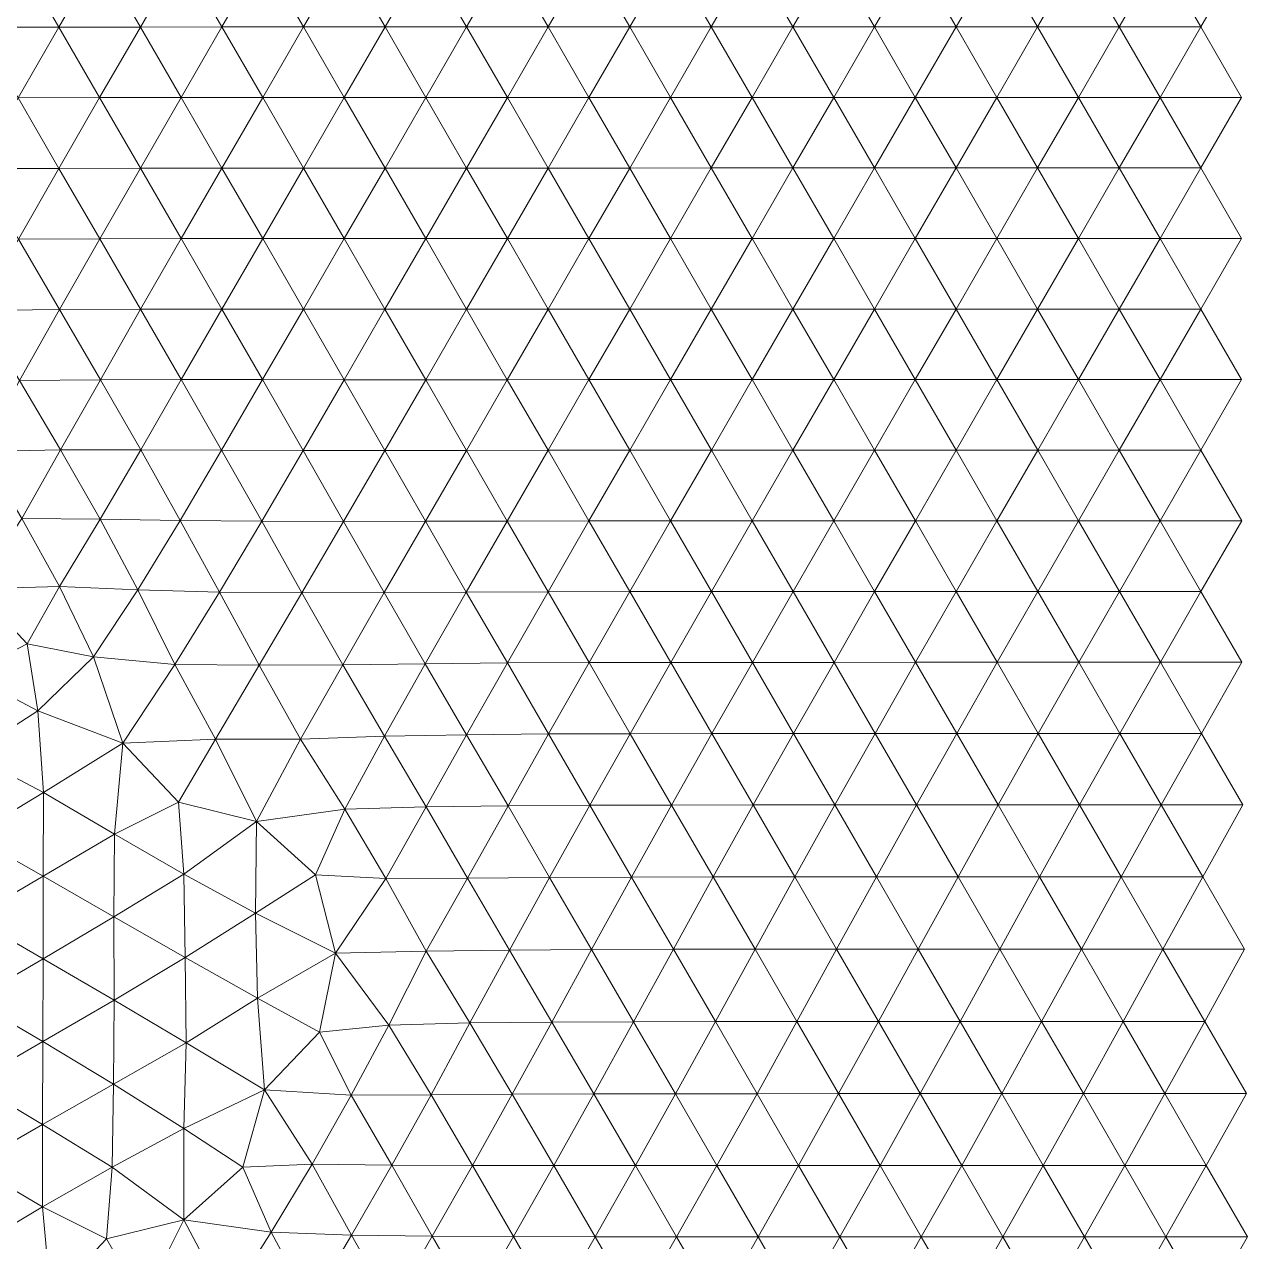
# Model space of a CAD drawing. Extents: x 1.2 to 53.9, y -43.5 to 3.2.
# Drawn here: x 49.934 to 52.938, y -37.553 to -34.563 of the extents above; entities that cross this region are included whole.
import ezdxf

# ---------------------------------------------------------------- set-up
doc = ezdxf.new("R2010")
doc.units = 0
doc.header["$MEASUREMENT"] = 0
doc.layers.add('layer', color=7, linetype='Continuous')

msp = doc.modelspace()

# ---------------------------------------------------------------- linework, layer by layer
at = {"layer": 'layer', "color": 47, "lineweight": 9}
for points in [[(50.0187, -34.57), (49.9184, -34.3967), (49.8183, -34.5704)], [(50.1188, -34.3965), (49.9184, -34.3967), (50.0187, -34.57)], [(50.219, -34.5697), (50.1188, -34.3965), (50.0187, -34.57)], [(50.3191, -34.3964), (50.1188, -34.3965), (50.219, -34.5697)], [(50.4193, -34.5696), (50.3191, -34.3964), (50.219, -34.5697)], [(50.5194, -34.3964), (50.3191, -34.3964), (50.4193, -34.5696)], [(50.6196, -34.5696), (50.5194, -34.3964), (50.4193, -34.5696)], [(50.7198, -34.3963), (50.5194, -34.3964), (50.6196, -34.5696)], [(50.82, -34.5695), (50.7198, -34.3963), (50.6196, -34.5696)], [(50.9201, -34.3963), (50.7198, -34.3963), (50.82, -34.5695)], [(51.0203, -34.5695), (50.9201, -34.3963), (50.82, -34.5695)], [(51.1205, -34.3963), (50.9201, -34.3963), (51.0203, -34.5695)], [(51.2206, -34.5695), (51.1205, -34.3963), (51.0203, -34.5695)], [(51.3208, -34.3963), (51.1205, -34.3963), (51.2206, -34.5695)], [(51.421, -34.5695), (51.3208, -34.3963), (51.2206, -34.5695)], [(51.5212, -34.3963), (51.3208, -34.3963), (51.421, -34.5695)], [(51.6213, -34.5695), (51.5212, -34.3963), (51.421, -34.5695)], [(51.7215, -34.3963), (51.5212, -34.3963), (51.6213, -34.5695)], [(51.8217, -34.5695), (51.7215, -34.3963), (51.6213, -34.5695)], [(51.9219, -34.3963), (51.7215, -34.3963), (51.8217, -34.5695)], [(52.022, -34.5695), (51.9219, -34.3963), (51.8217, -34.5695)], [(52.1222, -34.3963), (51.9219, -34.3963), (52.022, -34.5695)], [(52.2224, -34.5695), (52.1222, -34.3963), (52.022, -34.5695)], [(52.3226, -34.3963), (52.1222, -34.3963), (52.2224, -34.5695)], [(52.4227, -34.5695), (52.3226, -34.3963), (52.2224, -34.5695)], [(52.5229, -34.3963), (52.3226, -34.3963), (52.4227, -34.5695)], [(52.6231, -34.5695), (52.5229, -34.3963), (52.4227, -34.5695)], [(52.7233, -34.3963), (52.5229, -34.3963), (52.6231, -34.5695)], [(52.8234, -34.5695), (52.7233, -34.3963), (52.6231, -34.5695)], [(52.9236, -34.3963), (52.7233, -34.3963), (52.8234, -34.5695)], [(50.0187, -34.57), (49.8183, -34.5704), (49.9187, -34.7436)], [(50.119, -34.7432), (50.0187, -34.57), (49.9187, -34.7436)], [(50.219, -34.5697), (50.0187, -34.57), (50.119, -34.7432)], [(50.3192, -34.7429), (50.219, -34.5697), (50.119, -34.7432)], [(50.4193, -34.5696), (50.219, -34.5697), (50.3192, -34.7429)], [(50.5195, -34.7428), (50.4193, -34.5696), (50.3192, -34.7429)], [(50.6196, -34.5696), (50.4193, -34.5696), (50.5195, -34.7428)], [(50.7198, -34.7428), (50.6196, -34.5696), (50.5195, -34.7428)], [(50.82, -34.5695), (50.6196, -34.5696), (50.7198, -34.7428)], [(50.9201, -34.7427), (50.82, -34.5695), (50.7198, -34.7428)], [(51.0203, -34.5695), (50.82, -34.5695), (50.9201, -34.7427)], [(51.1205, -34.7427), (51.0203, -34.5695), (50.9201, -34.7427)], [(51.2206, -34.5695), (51.0203, -34.5695), (51.1205, -34.7427)], [(51.3208, -34.7427), (51.2206, -34.5695), (51.1205, -34.7427)], [(51.421, -34.5695), (51.2206, -34.5695), (51.3208, -34.7427)], [(51.5212, -34.7427), (51.421, -34.5695), (51.3208, -34.7427)], [(51.6213, -34.5695), (51.421, -34.5695), (51.5212, -34.7427)], [(51.7215, -34.7427), (51.6213, -34.5695), (51.5212, -34.7427)], [(51.8217, -34.5695), (51.6213, -34.5695), (51.7215, -34.7427)], [(51.9219, -34.7427), (51.8217, -34.5695), (51.7215, -34.7427)], [(52.022, -34.5695), (51.8217, -34.5695), (51.9219, -34.7427)], [(52.1222, -34.7427), (52.022, -34.5695), (51.9219, -34.7427)], [(52.2224, -34.5695), (52.022, -34.5695), (52.1222, -34.7427)], [(52.3226, -34.7427), (52.2224, -34.5695), (52.1222, -34.7427)], [(52.4227, -34.5695), (52.2224, -34.5695), (52.3226, -34.7427)], [(52.5229, -34.7427), (52.4227, -34.5695), (52.3226, -34.7427)], [(52.6231, -34.5695), (52.4227, -34.5695), (52.5229, -34.7427)], [(52.7233, -34.7427), (52.6231, -34.5695), (52.5229, -34.7427)], [(52.8234, -34.5695), (52.6231, -34.5695), (52.7233, -34.7427)], [(52.9236, -34.7427), (52.8234, -34.5695), (52.7233, -34.7427)], [(50.0192, -34.9168), (49.9187, -34.7436), (49.8191, -34.9176)], [(50.119, -34.7432), (49.9187, -34.7436), (50.0192, -34.9168)], [(50.2193, -34.9163), (50.119, -34.7432), (50.0192, -34.9168)], [(50.3192, -34.7429), (50.119, -34.7432), (50.2193, -34.9163)], [(50.4194, -34.9161), (50.3192, -34.7429), (50.2193, -34.9163)], [(50.5195, -34.7428), (50.3192, -34.7429), (50.4194, -34.9161)], [(50.6196, -34.916), (50.5195, -34.7428), (50.4194, -34.9161)], [(50.7198, -34.7428), (50.5195, -34.7428), (50.6196, -34.916)], [(50.8199, -34.916), (50.7198, -34.7428), (50.6196, -34.916)], [(50.9201, -34.7427), (50.7198, -34.7428), (50.8199, -34.916)], [(51.0203, -34.916), (50.9201, -34.7427), (50.8199, -34.916)], [(51.1205, -34.7427), (50.9201, -34.7427), (51.0203, -34.916)], [(51.2206, -34.916), (51.1205, -34.7427), (51.0203, -34.916)], [(51.3208, -34.7427), (51.1205, -34.7427), (51.2206, -34.916)], [(51.421, -34.916), (51.3208, -34.7427), (51.2206, -34.916)], [(51.5212, -34.7427), (51.3208, -34.7427), (51.421, -34.916)], [(51.6213, -34.9159), (51.5212, -34.7427), (51.421, -34.916)], [(51.7215, -34.7427), (51.5212, -34.7427), (51.6213, -34.9159)], [(51.8217, -34.9159), (51.7215, -34.7427), (51.6213, -34.9159)], [(51.9219, -34.7427), (51.7215, -34.7427), (51.8217, -34.9159)], [(52.022, -34.9159), (51.9219, -34.7427), (51.8217, -34.9159)], [(52.1222, -34.7427), (51.9219, -34.7427), (52.022, -34.9159)], [(52.2224, -34.9159), (52.1222, -34.7427), (52.022, -34.9159)], [(52.3226, -34.7427), (52.1222, -34.7427), (52.2224, -34.9159)], [(52.4227, -34.9159), (52.3226, -34.7427), (52.2224, -34.9159)], [(52.5229, -34.7427), (52.3226, -34.7427), (52.4227, -34.9159)], [(52.6231, -34.9159), (52.5229, -34.7427), (52.4227, -34.9159)], [(52.7233, -34.7427), (52.5229, -34.7427), (52.6231, -34.9159)], [(52.8234, -34.9159), (52.7233, -34.7427), (52.6231, -34.9159)], [(52.9236, -34.7427), (52.7233, -34.7427), (52.8234, -34.9159)], [(50.0192, -34.9168), (49.8191, -34.9176), (49.9197, -35.0908)], [(50.1195, -35.0899), (50.0192, -34.9168), (49.9197, -35.0908)], [(50.2193, -34.9163), (50.0192, -34.9168), (50.1195, -35.0899)], [(50.3195, -35.0895), (50.2193, -34.9163), (50.1195, -35.0899)], [(50.4194, -34.9161), (50.2193, -34.9163), (50.3195, -35.0895)], [(50.5195, -35.0893), (50.4194, -34.9161), (50.3195, -35.0895)], [(50.6196, -34.916), (50.4194, -34.9161), (50.5195, -35.0893)], [(50.7198, -35.0892), (50.6196, -34.916), (50.5195, -35.0893)], [(50.8199, -34.916), (50.6196, -34.916), (50.7198, -35.0892)], [(50.9201, -35.0892), (50.8199, -34.916), (50.7198, -35.0892)], [(51.0203, -34.916), (50.8199, -34.916), (50.9201, -35.0892)], [(51.1204, -35.0892), (51.0203, -34.916), (50.9201, -35.0892)], [(51.2206, -34.916), (51.0203, -34.916), (51.1204, -35.0892)], [(51.3208, -35.0892), (51.2206, -34.916), (51.1204, -35.0892)], [(51.421, -34.916), (51.2206, -34.916), (51.3208, -35.0892)], [(51.5212, -35.0892), (51.421, -34.916), (51.3208, -35.0892)], [(51.6213, -34.9159), (51.421, -34.916), (51.5212, -35.0892)], [(51.7215, -35.0892), (51.6213, -34.9159), (51.5212, -35.0892)], [(51.8217, -34.9159), (51.6213, -34.9159), (51.7215, -35.0892)], [(51.9219, -35.0892), (51.8217, -34.9159), (51.7215, -35.0892)], [(52.022, -34.9159), (51.8217, -34.9159), (51.9219, -35.0892)], [(52.1222, -35.0892), (52.022, -34.9159), (51.9219, -35.0892)], [(52.2224, -34.9159), (52.022, -34.9159), (52.1222, -35.0892)], [(52.3226, -35.0892), (52.2224, -34.9159), (52.1222, -35.0892)], [(52.4227, -34.9159), (52.2224, -34.9159), (52.3226, -35.0892)], [(52.5229, -35.0892), (52.4227, -34.9159), (52.3226, -35.0892)], [(52.6231, -34.9159), (52.4227, -34.9159), (52.5229, -35.0892)], [(52.7233, -35.0892), (52.6231, -34.9159), (52.5229, -35.0892)], [(52.8234, -34.9159), (52.6231, -34.9159), (52.7233, -35.0892)], [(52.9236, -35.0892), (52.8234, -34.9159), (52.7233, -35.0892)], [(50.0204, -35.2638), (49.9197, -35.0908), (49.8208, -35.2657)], [(50.1195, -35.0899), (49.9197, -35.0908), (50.0204, -35.2638)], [(50.2198, -35.2628), (50.1195, -35.0899), (50.0204, -35.2638)], [(50.3195, -35.0895), (50.1195, -35.0899), (50.2198, -35.2628)], [(50.4195, -35.2626), (50.3195, -35.0895), (50.2198, -35.2628)], [(50.5195, -35.0893), (50.3195, -35.0895), (50.4195, -35.2626)], [(50.6195, -35.2625), (50.5195, -35.0893), (50.4195, -35.2626)], [(50.7198, -35.0892), (50.5195, -35.0893), (50.6195, -35.2625)], [(50.8198, -35.2625), (50.7198, -35.0892), (50.6195, -35.2625)], [(50.9201, -35.0892), (50.7198, -35.0892), (50.8198, -35.2625)], [(51.0202, -35.2625), (50.9201, -35.0892), (50.8198, -35.2625)], [(51.1204, -35.0892), (50.9201, -35.0892), (51.0202, -35.2625)], [(51.2206, -35.2625), (51.1204, -35.0892), (51.0202, -35.2625)], [(51.3208, -35.0892), (51.1204, -35.0892), (51.2206, -35.2625)], [(51.421, -35.2624), (51.3208, -35.0892), (51.2206, -35.2625)], [(51.5212, -35.0892), (51.3208, -35.0892), (51.421, -35.2624)], [(51.6213, -35.2624), (51.5212, -35.0892), (51.421, -35.2624)], [(51.7215, -35.0892), (51.5212, -35.0892), (51.6213, -35.2624)], [(51.8217, -35.2624), (51.7215, -35.0892), (51.6213, -35.2624)], [(51.9219, -35.0892), (51.7215, -35.0892), (51.8217, -35.2624)], [(52.0221, -35.2624), (51.9219, -35.0892), (51.8217, -35.2624)], [(52.1222, -35.0892), (51.9219, -35.0892), (52.0221, -35.2624)], [(52.2224, -35.2624), (52.1222, -35.0892), (52.0221, -35.2624)], [(52.3226, -35.0892), (52.1222, -35.0892), (52.2224, -35.2624)], [(52.4228, -35.2624), (52.3226, -35.0892), (52.2224, -35.2624)], [(52.5229, -35.0892), (52.3226, -35.0892), (52.4228, -35.2624)], [(52.6231, -35.2624), (52.5229, -35.0892), (52.4228, -35.2624)], [(52.7233, -35.0892), (52.5229, -35.0892), (52.6231, -35.2624)], [(52.8235, -35.2624), (52.7233, -35.0892), (52.6231, -35.2624)], [(52.9236, -35.0892), (52.7233, -35.0892), (52.8235, -35.2624)], [(50.0204, -35.2638), (49.8208, -35.2657), (49.9226, -35.4381)], [(50.1208, -35.4361), (50.0204, -35.2638), (49.9226, -35.4381)], [(50.2198, -35.2628), (50.0204, -35.2638), (50.1208, -35.4361)], [(50.3196, -35.4357), (50.2198, -35.2628), (50.1208, -35.4361)], [(50.4195, -35.2626), (50.2198, -35.2628), (50.3196, -35.4357)], [(50.5192, -35.4358), (50.4195, -35.2626), (50.3196, -35.4357)], [(50.6195, -35.2625), (50.4195, -35.2626), (50.5192, -35.4358)], [(50.7194, -35.4359), (50.6195, -35.2625), (50.5192, -35.4358)], [(50.8198, -35.2625), (50.6195, -35.2625), (50.7194, -35.4359)], [(50.9198, -35.4359), (50.8198, -35.2625), (50.7194, -35.4359)], [(51.0202, -35.2625), (50.8198, -35.2625), (50.9198, -35.4359)], [(51.1203, -35.4359), (51.0202, -35.2625), (50.9198, -35.4359)], [(51.2206, -35.2625), (51.0202, -35.2625), (51.1203, -35.4359)], [(51.3208, -35.4358), (51.2206, -35.2625), (51.1203, -35.4359)], [(51.421, -35.2624), (51.2206, -35.2625), (51.3208, -35.4358)], [(51.5212, -35.4357), (51.421, -35.2624), (51.3208, -35.4358)], [(51.6213, -35.2624), (51.421, -35.2624), (51.5212, -35.4357)], [(51.7215, -35.4357), (51.6213, -35.2624), (51.5212, -35.4357)], [(51.8217, -35.2624), (51.6213, -35.2624), (51.7215, -35.4357)], [(51.9219, -35.4357), (51.8217, -35.2624), (51.7215, -35.4357)], [(52.0221, -35.2624), (51.8217, -35.2624), (51.9219, -35.4357)], [(52.1223, -35.4357), (52.0221, -35.2624), (51.9219, -35.4357)], [(52.2224, -35.2624), (52.0221, -35.2624), (52.1223, -35.4357)], [(52.3226, -35.4356), (52.2224, -35.2624), (52.1223, -35.4357)], [(52.4228, -35.2624), (52.2224, -35.2624), (52.3226, -35.4356)], [(52.523, -35.4356), (52.4228, -35.2624), (52.3226, -35.4356)], [(52.6231, -35.2624), (52.4228, -35.2624), (52.523, -35.4356)], [(52.7233, -35.4356), (52.6231, -35.2624), (52.523, -35.4356)], [(52.8235, -35.2624), (52.6231, -35.2624), (52.7233, -35.4356)], [(52.9237, -35.4356), (52.8235, -35.2624), (52.7233, -35.4356)], [(50.0233, -35.6083), (49.9226, -35.4381), (49.8295, -35.612)], [(50.1208, -35.4361), (49.9226, -35.4381), (50.0233, -35.6083)], [(50.2199, -35.6082), (50.1208, -35.4361), (50.0233, -35.6083)], [(50.3196, -35.4357), (50.1208, -35.4361), (50.2199, -35.6082)], [(50.4186, -35.609), (50.3196, -35.4357), (50.2199, -35.6082)], [(50.5192, -35.4358), (50.3196, -35.4357), (50.4186, -35.609)], [(50.6187, -35.6095), (50.5192, -35.4358), (50.4186, -35.609)], [(50.7194, -35.4359), (50.5192, -35.4358), (50.6187, -35.6095)], [(50.8193, -35.6096), (50.7194, -35.4359), (50.6187, -35.6095)], [(50.9198, -35.4359), (50.7194, -35.4359), (50.8193, -35.6096)], [(51.0199, -35.6095), (50.9198, -35.4359), (50.8193, -35.6096)], [(51.1203, -35.4359), (50.9198, -35.4359), (51.0199, -35.6095)], [(51.2205, -35.6093), (51.1203, -35.4359), (51.0199, -35.6095)], [(51.3208, -35.4358), (51.1203, -35.4359), (51.2205, -35.6093)], [(51.421, -35.6091), (51.3208, -35.4358), (51.2205, -35.6093)], [(51.5212, -35.4357), (51.3208, -35.4358), (51.421, -35.6091)], [(51.6214, -35.6091), (51.5212, -35.4357), (51.421, -35.6091)], [(51.7215, -35.4357), (51.5212, -35.4357), (51.6214, -35.6091)], [(51.8218, -35.609), (51.7215, -35.4357), (51.6214, -35.6091)], [(51.9219, -35.4357), (51.7215, -35.4357), (51.8218, -35.609)], [(52.0221, -35.609), (51.9219, -35.4357), (51.8218, -35.609)], [(52.1223, -35.4357), (51.9219, -35.4357), (52.0221, -35.609)], [(52.2225, -35.609), (52.1223, -35.4357), (52.0221, -35.609)], [(52.3226, -35.4356), (52.1223, -35.4357), (52.2225, -35.609)], [(52.4229, -35.609), (52.3226, -35.4356), (52.2225, -35.609)], [(52.523, -35.4356), (52.3226, -35.4356), (52.4229, -35.609)], [(52.6232, -35.609), (52.523, -35.4356), (52.4229, -35.609)], [(52.7233, -35.4356), (52.523, -35.4356), (52.6232, -35.609)], [(52.8236, -35.609), (52.7233, -35.4356), (52.6232, -35.609)], [(52.9237, -35.4356), (52.7233, -35.4356), (52.8236, -35.609)], [(50.0233, -35.6083), (49.8295, -35.612), (49.9281, -35.7766)], [(50.1203, -35.7785), (50.0233, -35.6083), (49.9281, -35.7766)], [(50.2199, -35.6082), (50.0233, -35.6083), (50.1203, -35.7785)], [(50.3171, -35.7816), (50.2199, -35.6082), (50.1203, -35.7785)], [(50.4186, -35.609), (50.2199, -35.6082), (50.3171, -35.7816)], [(50.5171, -35.7834), (50.4186, -35.609), (50.3171, -35.7816)], [(50.6187, -35.6095), (50.4186, -35.609), (50.5171, -35.7834)], [(50.7181, -35.7838), (50.6187, -35.6095), (50.5171, -35.7834)], [(50.8193, -35.6096), (50.6187, -35.6095), (50.7181, -35.7838)], [(50.9193, -35.7836), (50.8193, -35.6096), (50.7181, -35.7838)], [(51.0199, -35.6095), (50.8193, -35.6096), (50.9193, -35.7836)], [(51.1201, -35.7831), (51.0199, -35.6095), (50.9193, -35.7836)], [(51.2205, -35.6093), (51.0199, -35.6095), (51.1201, -35.7831)], [(51.3208, -35.7828), (51.2205, -35.6093), (51.1201, -35.7831)], [(51.421, -35.6091), (51.2205, -35.6093), (51.3208, -35.7828)], [(51.5213, -35.7826), (51.421, -35.6091), (51.3208, -35.7828)], [(51.6214, -35.6091), (51.421, -35.6091), (51.5213, -35.7826)], [(51.7217, -35.7825), (51.6214, -35.6091), (51.5213, -35.7826)], [(51.8218, -35.609), (51.6214, -35.6091), (51.7217, -35.7825)], [(51.9221, -35.7824), (51.8218, -35.609), (51.7217, -35.7825)], [(52.0221, -35.609), (51.8218, -35.609), (51.9221, -35.7824)], [(52.1224, -35.7824), (52.0221, -35.609), (51.9221, -35.7824)], [(52.2225, -35.609), (52.0221, -35.609), (52.1224, -35.7824)], [(52.3228, -35.7824), (52.2225, -35.609), (52.1224, -35.7824)], [(52.4229, -35.609), (52.2225, -35.609), (52.3228, -35.7824)], [(52.5232, -35.7824), (52.4229, -35.609), (52.3228, -35.7824)], [(52.6232, -35.609), (52.4229, -35.609), (52.5232, -35.7824)], [(52.7235, -35.7824), (52.6232, -35.609), (52.5232, -35.7824)], [(52.8236, -35.609), (52.6232, -35.609), (52.7235, -35.7824)], [(52.9239, -35.7824), (52.8236, -35.609), (52.7235, -35.7824)], [(50.0201, -35.9436), (49.9281, -35.7766), (49.8139, -35.9494)], [(50.1203, -35.7785), (49.9281, -35.7766), (50.0201, -35.9436)], [(50.2132, -35.9523), (50.1203, -35.7785), (50.0201, -35.9436)], [(50.3171, -35.7816), (50.1203, -35.7785), (50.2132, -35.9523)], [(50.4132, -35.9581), (50.3171, -35.7816), (50.2132, -35.9523)], [(50.5171, -35.7834), (50.3171, -35.7816), (50.4132, -35.9581)], [(50.6158, -35.9593), (50.5171, -35.7834), (50.4132, -35.9581)], [(50.7181, -35.7838), (50.5171, -35.7834), (50.6158, -35.9593)], [(50.8181, -35.9587), (50.7181, -35.7838), (50.6158, -35.9593)], [(50.9193, -35.7836), (50.7181, -35.7838), (50.8181, -35.9587)], [(51.0196, -35.9576), (50.9193, -35.7836), (50.8181, -35.9587)], [(51.1201, -35.7831), (50.9193, -35.7836), (51.0196, -35.9576)], [(51.2206, -35.9569), (51.1201, -35.7831), (51.0196, -35.9576)], [(51.3208, -35.7828), (51.1201, -35.7831), (51.2206, -35.9569)], [(51.4212, -35.9564), (51.3208, -35.7828), (51.2206, -35.9569)], [(51.5213, -35.7826), (51.3208, -35.7828), (51.4212, -35.9564)], [(51.6217, -35.9562), (51.5213, -35.7826), (51.4212, -35.9564)], [(51.7217, -35.7825), (51.5213, -35.7826), (51.6217, -35.9562)], [(51.8221, -35.9561), (51.7217, -35.7825), (51.6217, -35.9562)], [(51.9221, -35.7824), (51.7217, -35.7825), (51.8221, -35.9561)], [(52.0225, -35.9561), (51.9221, -35.7824), (51.8221, -35.9561)], [(52.1224, -35.7824), (51.9221, -35.7824), (52.0225, -35.9561)], [(52.2229, -35.956), (52.1224, -35.7824), (52.0225, -35.9561)], [(52.3228, -35.7824), (52.1224, -35.7824), (52.2229, -35.956)], [(52.4232, -35.956), (52.3228, -35.7824), (52.2229, -35.956)], [(52.5232, -35.7824), (52.3228, -35.7824), (52.4232, -35.956)], [(52.6236, -35.956), (52.5232, -35.7824), (52.4232, -35.956)], [(52.7235, -35.7824), (52.5232, -35.7824), (52.6236, -35.956)], [(52.8239, -35.956), (52.7235, -35.7824), (52.6236, -35.956)], [(52.9239, -35.7824), (52.7235, -35.7824), (52.8239, -35.956)], [(49.8139, -35.9494), (49.7969, -36.1595), (49.9408, -36.0848)], [(50.0201, -35.9436), (49.8139, -35.9494), (49.9408, -36.0848)], [(50.1038, -36.1162), (50.0201, -35.9436), (49.9408, -36.0848)], [(50.2132, -35.9523), (50.0201, -35.9436), (50.1038, -36.1162)], [(50.3038, -36.1352), (50.2132, -35.9523), (50.1038, -36.1162)], [(50.4132, -35.9581), (50.2132, -35.9523), (50.3038, -36.1352)], [(52.2229, -35.956), (52.0225, -35.9561), (52.1231, -36.13)], [(52.3235, -36.13), (52.2229, -35.956), (52.1231, -36.13)], [(52.4232, -35.956), (52.2229, -35.956), (52.3235, -36.13)], [(52.5238, -36.13), (52.4232, -35.956), (52.3235, -36.13)], [(52.6236, -35.956), (52.4232, -35.956), (52.5238, -36.13)], [(52.7242, -36.13), (52.6236, -35.956), (52.5238, -36.13)], [(52.8239, -35.956), (52.6236, -35.956), (52.7242, -36.13)], [(52.9245, -36.13), (52.8239, -35.956), (52.7242, -36.13)], [(50.5111, -36.1373), (50.4132, -35.9581), (50.3038, -36.1352)], [(50.6158, -35.9593), (50.4132, -35.9581), (50.5111, -36.1373)], [(50.716, -36.136), (50.6158, -35.9593), (50.5111, -36.1373)], [(50.8181, -35.9587), (50.6158, -35.9593), (50.716, -36.136)], [(50.9189, -36.1334), (50.8181, -35.9587), (50.716, -36.136)], [(51.0196, -35.9576), (50.8181, -35.9587), (50.9189, -36.1334)], [(51.1204, -36.1317), (51.0196, -35.9576), (50.9189, -36.1334)], [(51.2206, -35.9569), (51.0196, -35.9576), (51.1204, -36.1317)], [(51.3213, -36.1308), (51.2206, -35.9569), (51.1204, -36.1317)], [(51.4212, -35.9564), (51.2206, -35.9569), (51.3213, -36.1308)], [(51.5219, -36.1304), (51.4212, -35.9564), (51.3213, -36.1308)], [(51.6217, -35.9562), (51.4212, -35.9564), (51.5219, -36.1304)], [(51.7223, -36.1302), (51.6217, -35.9562), (51.5219, -36.1304)], [(51.8221, -35.9561), (51.6217, -35.9562), (51.7223, -36.1302)], [(51.9227, -36.1301), (51.8221, -35.9561), (51.7223, -36.1302)], [(52.0225, -35.9561), (51.8221, -35.9561), (51.9227, -36.1301)], [(52.1231, -36.13), (52.0225, -35.9561), (51.9227, -36.1301)], [(49.7969, -36.1595), (49.9669, -36.2494), (49.9408, -36.0848)], [(49.9408, -36.0848), (49.9669, -36.2494), (50.1038, -36.1162)], [(50.1038, -36.1162), (49.9669, -36.2494), (50.1757, -36.3284)], [(50.3038, -36.1352), (50.1038, -36.1162), (50.1757, -36.3284)], [(50.4037, -36.3187), (50.3038, -36.1352), (50.1757, -36.3284)], [(50.5111, -36.1373), (50.3038, -36.1352), (50.4037, -36.3187)], [(50.716, -36.136), (50.5111, -36.1373), (50.6126, -36.3186)], [(50.8185, -36.3113), (50.716, -36.136), (50.6126, -36.3186)], [(50.9189, -36.1334), (50.716, -36.136), (50.8185, -36.3113)], [(51.0204, -36.3078), (50.9189, -36.1334), (50.8185, -36.3113)], [(51.1204, -36.1317), (50.9189, -36.1334), (51.0204, -36.3078)], [(51.2215, -36.3061), (51.1204, -36.1317), (51.0204, -36.3078)], [(51.3213, -36.1308), (51.1204, -36.1317), (51.2215, -36.3061)], [(51.4223, -36.3053), (51.3213, -36.1308), (51.2215, -36.3061)], [(51.5219, -36.1304), (51.3213, -36.1308), (51.4223, -36.3053)], [(51.6229, -36.3049), (51.5219, -36.1304), (51.4223, -36.3053)], [(51.7223, -36.1302), (51.5219, -36.1304), (51.6229, -36.3049)], [(51.8233, -36.3047), (51.7223, -36.1302), (51.6229, -36.3049)], [(51.9227, -36.1301), (51.7223, -36.1302), (51.8233, -36.3047)], [(52.0237, -36.3047), (51.9227, -36.1301), (51.8233, -36.3047)], [(52.1231, -36.13), (51.9227, -36.1301), (52.0237, -36.3047)], [(52.2241, -36.3046), (52.1231, -36.13), (52.0237, -36.3047)], [(52.3235, -36.13), (52.1231, -36.13), (52.2241, -36.3046)], [(52.4244, -36.3046), (52.3235, -36.13), (52.2241, -36.3046)], [(52.5238, -36.13), (52.3235, -36.13), (52.4244, -36.3046)], [(52.6248, -36.3046), (52.5238, -36.13), (52.4244, -36.3046)], [(52.7242, -36.13), (52.5238, -36.13), (52.6248, -36.3046)], [(52.8251, -36.3046), (52.7242, -36.13), (52.6248, -36.3046)], [(52.9245, -36.13), (52.7242, -36.13), (52.8251, -36.3046)], [(49.7969, -36.1595), (49.8018, -36.3556), (49.9669, -36.2494)], [(50.6126, -36.3186), (50.5111, -36.1373), (50.4037, -36.3187)], [(49.9669, -36.2494), (49.8018, -36.3556), (49.9811, -36.4499)], [(49.9669, -36.2494), (49.9811, -36.4499), (50.1757, -36.3284)], [(50.8185, -36.3113), (50.6126, -36.3186), (50.7212, -36.4908)], [(50.9211, -36.4849), (50.8185, -36.3113), (50.7212, -36.4908)], [(51.0204, -36.3078), (50.8185, -36.3113), (50.9211, -36.4849)], [(51.122, -36.4825), (51.0204, -36.3078), (50.9211, -36.4849)], [(51.2215, -36.3061), (51.0204, -36.3078), (51.122, -36.4825)], [(51.323, -36.4812), (51.2215, -36.3061), (51.122, -36.4825)], [(51.4223, -36.3053), (51.2215, -36.3061), (51.323, -36.4812)], [(51.5238, -36.4806), (51.4223, -36.3053), (51.323, -36.4812)], [(51.6229, -36.3049), (51.4223, -36.3053), (51.5238, -36.4806)], [(51.7243, -36.4803), (51.6229, -36.3049), (51.5238, -36.4806)], [(51.8233, -36.3047), (51.6229, -36.3049), (51.7243, -36.4803)], [(51.9248, -36.4802), (51.8233, -36.3047), (51.7243, -36.4803)], [(52.0237, -36.3047), (51.8233, -36.3047), (51.9248, -36.4802)], [(52.1252, -36.4801), (52.0237, -36.3047), (51.9248, -36.4802)], [(52.2241, -36.3046), (52.0237, -36.3047), (52.1252, -36.4801)], [(52.3255, -36.4801), (52.2241, -36.3046), (52.1252, -36.4801)], [(52.4244, -36.3046), (52.2241, -36.3046), (52.3255, -36.4801)], [(52.5259, -36.4801), (52.4244, -36.3046), (52.3255, -36.4801)], [(52.6248, -36.3046), (52.4244, -36.3046), (52.5259, -36.4801)], [(52.7262, -36.4801), (52.6248, -36.3046), (52.5259, -36.4801)], [(52.8251, -36.3046), (52.6248, -36.3046), (52.7262, -36.4801)], [(52.9265, -36.4801), (52.8251, -36.3046), (52.7262, -36.4801)], [(50.1757, -36.3284), (49.9811, -36.4499), (50.1552, -36.5521)], [(50.1757, -36.3284), (50.1552, -36.5521), (50.3131, -36.4738)], [(50.4037, -36.3187), (50.1757, -36.3284), (50.3131, -36.4738)], [(50.5039, -36.5208), (50.4037, -36.3187), (50.3131, -36.4738)], [(50.6126, -36.3186), (50.4037, -36.3187), (50.5039, -36.5208)], [(50.7212, -36.4908), (50.6126, -36.3186), (50.5039, -36.5208)], [(49.8018, -36.3556), (49.8055, -36.5561), (49.9811, -36.4499)], [(49.9811, -36.4499), (49.8055, -36.5561), (49.9804, -36.6551)], [(49.9811, -36.4499), (49.9804, -36.6551), (50.1552, -36.5521)], [(50.3131, -36.4738), (50.1552, -36.5521), (50.3262, -36.6502)], [(50.3131, -36.4738), (50.3262, -36.6502), (50.5039, -36.5208)], [(50.7212, -36.4908), (50.5039, -36.5208), (50.649, -36.652)], [(50.8219, -36.6614), (50.7212, -36.4908), (50.649, -36.652)], [(50.9211, -36.4849), (50.7212, -36.4908), (50.8219, -36.6614)], [(51.0225, -36.6601), (50.9211, -36.4849), (50.8219, -36.6614)], [(51.122, -36.4825), (50.9211, -36.4849), (51.0225, -36.6601)], [(51.2241, -36.6584), (51.122, -36.4825), (51.0225, -36.6601)], [(51.323, -36.4812), (51.122, -36.4825), (51.2241, -36.6584)], [(51.4253, -36.6575), (51.323, -36.4812), (51.2241, -36.6584)], [(51.5238, -36.4806), (51.323, -36.4812), (51.4253, -36.6575)], [(51.626, -36.657), (51.5238, -36.4806), (51.4253, -36.6575)], [(51.7243, -36.4803), (51.5238, -36.4806), (51.626, -36.657)], [(51.8265, -36.6568), (51.7243, -36.4803), (51.626, -36.657)], [(51.9248, -36.4802), (51.7243, -36.4803), (51.8265, -36.6568)], [(52.0269, -36.6567), (51.9248, -36.4802), (51.8265, -36.6568)], [(52.1252, -36.4801), (51.9248, -36.4802), (52.0269, -36.6567)], [(52.2272, -36.6567), (52.1252, -36.4801), (52.0269, -36.6567)], [(52.3255, -36.4801), (52.1252, -36.4801), (52.2272, -36.6567)], [(52.4276, -36.6567), (52.3255, -36.4801), (52.2272, -36.6567)], [(52.5259, -36.4801), (52.3255, -36.4801), (52.4276, -36.6567)], [(52.6279, -36.6567), (52.5259, -36.4801), (52.4276, -36.6567)], [(52.7262, -36.4801), (52.5259, -36.4801), (52.6279, -36.6567)], [(52.8282, -36.6567), (52.7262, -36.4801), (52.6279, -36.6567)], [(52.9265, -36.4801), (52.7262, -36.4801), (52.8282, -36.6567)], [(50.5039, -36.5208), (50.3262, -36.6502), (50.502, -36.7459)], [(50.649, -36.652), (50.5039, -36.5208), (50.502, -36.7459)], [(49.8055, -36.5561), (49.8061, -36.7579), (49.9804, -36.6551)], [(50.1552, -36.5521), (49.9804, -36.6551), (50.1542, -36.755)], [(50.1552, -36.5521), (50.1542, -36.755), (50.3262, -36.6502)], [(49.9804, -36.6551), (49.8061, -36.7579), (49.9801, -36.8583)], [(49.9804, -36.6551), (49.9801, -36.8583), (50.1542, -36.755)], [(50.3262, -36.6502), (50.1542, -36.755), (50.3291, -36.8549)], [(50.3262, -36.6502), (50.3291, -36.8549), (50.502, -36.7459)], [(50.649, -36.652), (50.502, -36.7459), (50.698, -36.8445)], [(50.8219, -36.6614), (50.649, -36.652), (50.698, -36.8445)], [(50.9208, -36.8396), (50.8219, -36.6614), (50.698, -36.8445)], [(51.0225, -36.6601), (50.8219, -36.6614), (50.9208, -36.8396)], [(51.1255, -36.8369), (51.0225, -36.6601), (50.9208, -36.8396)], [(51.2241, -36.6584), (51.0225, -36.6601), (51.1255, -36.8369)], [(51.3272, -36.8355), (51.2241, -36.6584), (51.1255, -36.8369)], [(51.4253, -36.6575), (51.2241, -36.6584), (51.3272, -36.8355)], [(51.5281, -36.8348), (51.4253, -36.6575), (51.3272, -36.8355)], [(51.626, -36.657), (51.4253, -36.6575), (51.5281, -36.8348)], [(51.7287, -36.8345), (51.626, -36.657), (51.5281, -36.8348)], [(51.8265, -36.6568), (51.626, -36.657), (51.7287, -36.8345)], [(51.9291, -36.8344), (51.8265, -36.6568), (51.7287, -36.8345)], [(52.0269, -36.6567), (51.8265, -36.6568), (51.9291, -36.8344)], [(52.1295, -36.8343), (52.0269, -36.6567), (51.9291, -36.8344)], [(52.2272, -36.6567), (52.0269, -36.6567), (52.1295, -36.8343)], [(52.3298, -36.8343), (52.2272, -36.6567), (52.1295, -36.8343)], [(52.4276, -36.6567), (52.2272, -36.6567), (52.3298, -36.8343)], [(52.5302, -36.8343), (52.4276, -36.6567), (52.3298, -36.8343)], [(52.6279, -36.6567), (52.4276, -36.6567), (52.5302, -36.8343)], [(52.7305, -36.8343), (52.6279, -36.6567), (52.5302, -36.8343)], [(52.8282, -36.6567), (52.6279, -36.6567), (52.7305, -36.8343)], [(52.9308, -36.8343), (52.8282, -36.6567), (52.7305, -36.8343)], [(49.8061, -36.7579), (49.806, -36.9599), (49.9801, -36.8583)], [(50.1542, -36.755), (49.9801, -36.8583), (50.1545, -36.96)], [(50.1542, -36.755), (50.1545, -36.96), (50.3291, -36.8549)], [(50.502, -36.7459), (50.3291, -36.8549), (50.5069, -36.9546)], [(50.502, -36.7459), (50.5069, -36.9546), (50.698, -36.8445)], [(50.3291, -36.8549), (50.1545, -36.96), (50.3319, -37.0649)], [(50.3291, -36.8549), (50.3319, -37.0649), (50.5069, -36.9546)], [(50.698, -36.8445), (50.5069, -36.9546), (50.6587, -37.0387)], [(50.698, -36.8445), (50.6587, -37.0387), (50.8293, -37.0209)], [(50.9208, -36.8396), (50.698, -36.8445), (50.8293, -37.0209)], [(51.0286, -37.0158), (50.9208, -36.8396), (50.8293, -37.0209)], [(51.1255, -36.8369), (50.9208, -36.8396), (51.0286, -37.0158)], [(51.2297, -37.0138), (51.1255, -36.8369), (51.0286, -37.0158)], [(51.3272, -36.8355), (51.1255, -36.8369), (51.2297, -37.0138)], [(51.4306, -37.0129), (51.3272, -36.8355), (51.2297, -37.0138)], [(51.5281, -36.8348), (51.3272, -36.8355), (51.4306, -37.0129)], [(51.6312, -37.0125), (51.5281, -36.8348), (51.4306, -37.0129)], [(51.7287, -36.8345), (51.5281, -36.8348), (51.6312, -37.0125)], [(51.8316, -37.0123), (51.7287, -36.8345), (51.6312, -37.0125)], [(51.9291, -36.8344), (51.7287, -36.8345), (51.8316, -37.0123)], [(52.032, -37.0123), (51.9291, -36.8344), (51.8316, -37.0123)], [(52.1295, -36.8343), (51.9291, -36.8344), (52.032, -37.0123)], [(52.2323, -37.0123), (52.1295, -36.8343), (52.032, -37.0123)], [(52.3298, -36.8343), (52.1295, -36.8343), (52.2323, -37.0123)], [(52.4326, -37.0123), (52.3298, -36.8343), (52.2323, -37.0123)], [(52.5302, -36.8343), (52.3298, -36.8343), (52.4326, -37.0123)], [(52.6329, -37.0123), (52.5302, -36.8343), (52.4326, -37.0123)], [(52.7305, -36.8343), (52.5302, -36.8343), (52.6329, -37.0123)], [(52.8333, -37.0123), (52.7305, -36.8343), (52.6329, -37.0123)], [(52.9308, -36.8343), (52.7305, -36.8343), (52.8333, -37.0123)], [(49.9801, -36.8583), (49.806, -36.9599), (49.9796, -37.0617)], [(49.9801, -36.8583), (49.9796, -37.0617), (50.1545, -36.96)], [(49.806, -36.9599), (49.8056, -37.1621), (49.9796, -37.0617)], [(50.1545, -36.96), (49.9796, -37.0617), (50.1532, -37.1659)], [(50.1545, -36.96), (50.1532, -37.1659), (50.3319, -37.0649)], [(50.5069, -36.9546), (50.3319, -37.0649), (50.524, -37.1799)], [(50.5069, -36.9546), (50.524, -37.1799), (50.6587, -37.0387)], [(50.6587, -37.0387), (50.7369, -37.1935), (50.8293, -37.0209)], [(50.7369, -37.1935), (50.9331, -37.1923), (50.8293, -37.0209)], [(50.8293, -37.0209), (50.9331, -37.1923), (51.0286, -37.0158)], [(50.9331, -37.1923), (51.1324, -37.1909), (51.0286, -37.0158)], [(51.0286, -37.0158), (51.1324, -37.1909), (51.2297, -37.0138)], [(51.1324, -37.1909), (51.3328, -37.1901), (51.2297, -37.0138)], [(51.2297, -37.0138), (51.3328, -37.1901), (51.4306, -37.0129)], [(51.3328, -37.1901), (51.5333, -37.1897), (51.4306, -37.0129)], [(51.4306, -37.0129), (51.5333, -37.1897), (51.6312, -37.0125)], [(51.5333, -37.1897), (51.7337, -37.1895), (51.6312, -37.0125)], [(51.6312, -37.0125), (51.7337, -37.1895), (51.8316, -37.0123)], [(51.7337, -37.1895), (51.934, -37.1894), (51.8316, -37.0123)], [(51.8316, -37.0123), (51.934, -37.1894), (52.032, -37.0123)], [(51.934, -37.1894), (52.1344, -37.1894), (52.032, -37.0123)], [(52.032, -37.0123), (52.1344, -37.1894), (52.2323, -37.0123)], [(52.1344, -37.1894), (52.3347, -37.1894), (52.2323, -37.0123)], [(52.2323, -37.0123), (52.3347, -37.1894), (52.4326, -37.0123)], [(52.3347, -37.1894), (52.535, -37.1894), (52.4326, -37.0123)], [(52.4326, -37.0123), (52.535, -37.1894), (52.6329, -37.0123)], [(52.535, -37.1894), (52.7353, -37.1894), (52.6329, -37.0123)], [(52.6329, -37.0123), (52.7353, -37.1894), (52.8333, -37.0123)], [(52.7353, -37.1894), (52.9356, -37.1894), (52.8333, -37.0123)], [(49.9796, -37.0617), (49.8056, -37.1621), (49.9787, -37.2651)], [(49.9796, -37.0617), (49.9787, -37.2651), (50.1532, -37.1659)], [(50.3319, -37.0649), (50.1532, -37.1659), (50.3256, -37.275)], [(50.3319, -37.0649), (50.3256, -37.275), (50.524, -37.1799)], [(50.6587, -37.0387), (50.524, -37.1799), (50.7369, -37.1935)], [(49.8056, -37.1621), (49.8055, -37.3648), (49.9787, -37.2651)], [(50.1532, -37.1659), (49.9787, -37.2651), (50.1496, -37.3697)], [(50.1532, -37.1659), (50.1496, -37.3697), (50.3256, -37.275)], [(50.524, -37.1799), (50.3256, -37.275), (50.4709, -37.3696)], [(50.4709, -37.3696), (50.6408, -37.3628), (50.524, -37.1799)], [(50.524, -37.1799), (50.6408, -37.3628), (50.7369, -37.1935)], [(50.6408, -37.3628), (50.8364, -37.3654), (50.7369, -37.1935)], [(50.7369, -37.1935), (50.8364, -37.3654), (50.9331, -37.1923)], [(50.8364, -37.3654), (51.0348, -37.366), (50.9331, -37.1923)], [(50.9331, -37.1923), (51.0348, -37.366), (51.1324, -37.1909)], [(51.0348, -37.366), (51.2346, -37.3659), (51.1324, -37.1909)], [(51.1324, -37.1909), (51.2346, -37.3659), (51.3328, -37.1901)], [(51.2346, -37.3659), (51.4348, -37.3657), (51.3328, -37.1901)], [(51.3328, -37.1901), (51.4348, -37.3657), (51.5333, -37.1897)], [(51.4348, -37.3657), (51.6352, -37.3656), (51.5333, -37.1897)], [(51.5333, -37.1897), (51.6352, -37.3656), (51.7337, -37.1895)], [(51.6352, -37.3656), (51.8355, -37.3656), (51.7337, -37.1895)], [(51.7337, -37.1895), (51.8355, -37.3656), (51.934, -37.1894)], [(51.8355, -37.3656), (52.0359, -37.3656), (51.934, -37.1894)], [(51.934, -37.1894), (52.0359, -37.3656), (52.1344, -37.1894)], [(52.0359, -37.3656), (52.2362, -37.3656), (52.1344, -37.1894)], [(52.1344, -37.1894), (52.2362, -37.3656), (52.3347, -37.1894)], [(52.2362, -37.3656), (52.4365, -37.3656), (52.3347, -37.1894)], [(52.3347, -37.1894), (52.4365, -37.3656), (52.535, -37.1894)], [(52.4365, -37.3656), (52.6367, -37.3656), (52.535, -37.1894)], [(52.535, -37.1894), (52.6367, -37.3656), (52.7353, -37.1894)], [(52.6367, -37.3656), (52.837, -37.3656), (52.7353, -37.1894)], [(52.7353, -37.1894), (52.837, -37.3656), (52.9356, -37.1894)], [(49.9787, -37.2651), (49.8055, -37.3648), (49.9791, -37.4677)], [(49.9787, -37.2651), (49.9791, -37.4677), (50.1496, -37.3697)], [(50.3256, -37.275), (50.1496, -37.3697), (50.3256, -37.4991)], [(50.3256, -37.275), (50.3256, -37.4991), (50.4709, -37.3696)], [(49.8055, -37.3648), (49.8058, -37.5702), (49.9791, -37.4677)], [(50.4709, -37.3696), (50.5404, -37.53), (50.6408, -37.3628)], [(50.5404, -37.53), (50.7375, -37.5368), (50.6408, -37.3628)], [(50.6408, -37.3628), (50.7375, -37.5368), (50.8364, -37.3654)], [(50.7375, -37.5368), (50.9361, -37.5395), (50.8364, -37.3654)], [(50.8364, -37.3654), (50.9361, -37.5395), (51.0348, -37.366)], [(50.9361, -37.5395), (51.1357, -37.5404), (51.0348, -37.366)], [(51.0348, -37.366), (51.1357, -37.5404), (51.2346, -37.3659)], [(51.1357, -37.5404), (51.3359, -37.5407), (51.2346, -37.3659)], [(51.2346, -37.3659), (51.3359, -37.5407), (51.4348, -37.3657)], [(51.3359, -37.5407), (51.5362, -37.5407), (51.4348, -37.3657)], [(51.4348, -37.3657), (51.5362, -37.5407), (51.6352, -37.3656)], [(51.5362, -37.5407), (51.7365, -37.5407), (51.6352, -37.3656)], [(51.6352, -37.3656), (51.7365, -37.5407), (51.8355, -37.3656)], [(51.7365, -37.5407), (51.9368, -37.5407), (51.8355, -37.3656)], [(51.8355, -37.3656), (51.9368, -37.5407), (52.0359, -37.3656)], [(51.9368, -37.5407), (52.1371, -37.5407), (52.0359, -37.3656)], [(52.0359, -37.3656), (52.1371, -37.5407), (52.2362, -37.3656)], [(52.1371, -37.5407), (52.3374, -37.5407), (52.2362, -37.3656)], [(52.2362, -37.3656), (52.3374, -37.5407), (52.4365, -37.3656)], [(52.3374, -37.5407), (52.5377, -37.5407), (52.4365, -37.3656)], [(52.4365, -37.3656), (52.5377, -37.5407), (52.6367, -37.3656)], [(52.5377, -37.5407), (52.738, -37.5407), (52.6367, -37.3656)], [(52.6367, -37.3656), (52.738, -37.5407), (52.837, -37.3656)], [(52.738, -37.5407), (52.9383, -37.5407), (52.837, -37.3656)], [(50.1496, -37.3697), (49.9791, -37.4677), (50.1357, -37.546)], [(50.1496, -37.3697), (50.1357, -37.546), (50.3256, -37.4991)], [(50.3256, -37.4991), (50.5404, -37.53), (50.4709, -37.3696)], [(49.9791, -37.4677), (49.8058, -37.5702), (49.9988, -37.6918)], [(49.9791, -37.4677), (49.9988, -37.6918), (50.1357, -37.546)], [(50.1357, -37.546), (50.2249, -37.7008), (50.3256, -37.4991)], [(50.2249, -37.7008), (50.4321, -37.7009), (50.3256, -37.4991)], [(50.3256, -37.4991), (50.4321, -37.7009), (50.5404, -37.53)], [(50.1357, -37.546), (49.9988, -37.6918), (50.2249, -37.7008)], [(50.4321, -37.7009), (50.6361, -37.7086), (50.5404, -37.53)], [(50.5404, -37.53), (50.6361, -37.7086), (50.7375, -37.5368)], [(50.6361, -37.7086), (50.8364, -37.7124), (50.7375, -37.5368)], [(50.7375, -37.5368), (50.8364, -37.7124), (50.9361, -37.5395)], [(50.8364, -37.7124), (51.0363, -37.7141), (50.9361, -37.5395)], [(50.9361, -37.5395), (51.0363, -37.7141), (51.1357, -37.5404)], [(51.0363, -37.7141), (51.2364, -37.7148), (51.1357, -37.5404)], [(51.1357, -37.5404), (51.2364, -37.7148), (51.3359, -37.5407)], [(51.2364, -37.7148), (51.4367, -37.715), (51.3359, -37.5407)], [(51.3359, -37.5407), (51.4367, -37.715), (51.5362, -37.5407)], [(51.4367, -37.715), (51.637, -37.7151), (51.5362, -37.5407)], [(51.5362, -37.5407), (51.637, -37.7151), (51.7365, -37.5407)], [(51.637, -37.7151), (51.8373, -37.7151), (51.7365, -37.5407)], [(51.7365, -37.5407), (51.8373, -37.7151), (51.9368, -37.5407)], [(51.8373, -37.7151), (52.0376, -37.7151), (51.9368, -37.5407)], [(51.9368, -37.5407), (52.0376, -37.7151), (52.1371, -37.5407)], [(52.0376, -37.7151), (52.2379, -37.7151), (52.1371, -37.5407)], [(52.1371, -37.5407), (52.2379, -37.7151), (52.3374, -37.5407)], [(52.2379, -37.7151), (52.4382, -37.7151), (52.3374, -37.5407)], [(52.3374, -37.5407), (52.4382, -37.7151), (52.5377, -37.5407)], [(52.4382, -37.7151), (52.6385, -37.7151), (52.5377, -37.5407)], [(52.5377, -37.5407), (52.6385, -37.7151), (52.738, -37.5407)], [(52.6385, -37.7151), (52.8387, -37.7151), (52.738, -37.5407)], [(52.738, -37.5407), (52.8387, -37.7151), (52.9383, -37.5407)]]:
    msp.add_3dface(points, dxfattribs=at)

doc.saveas('drawing.dxf')
